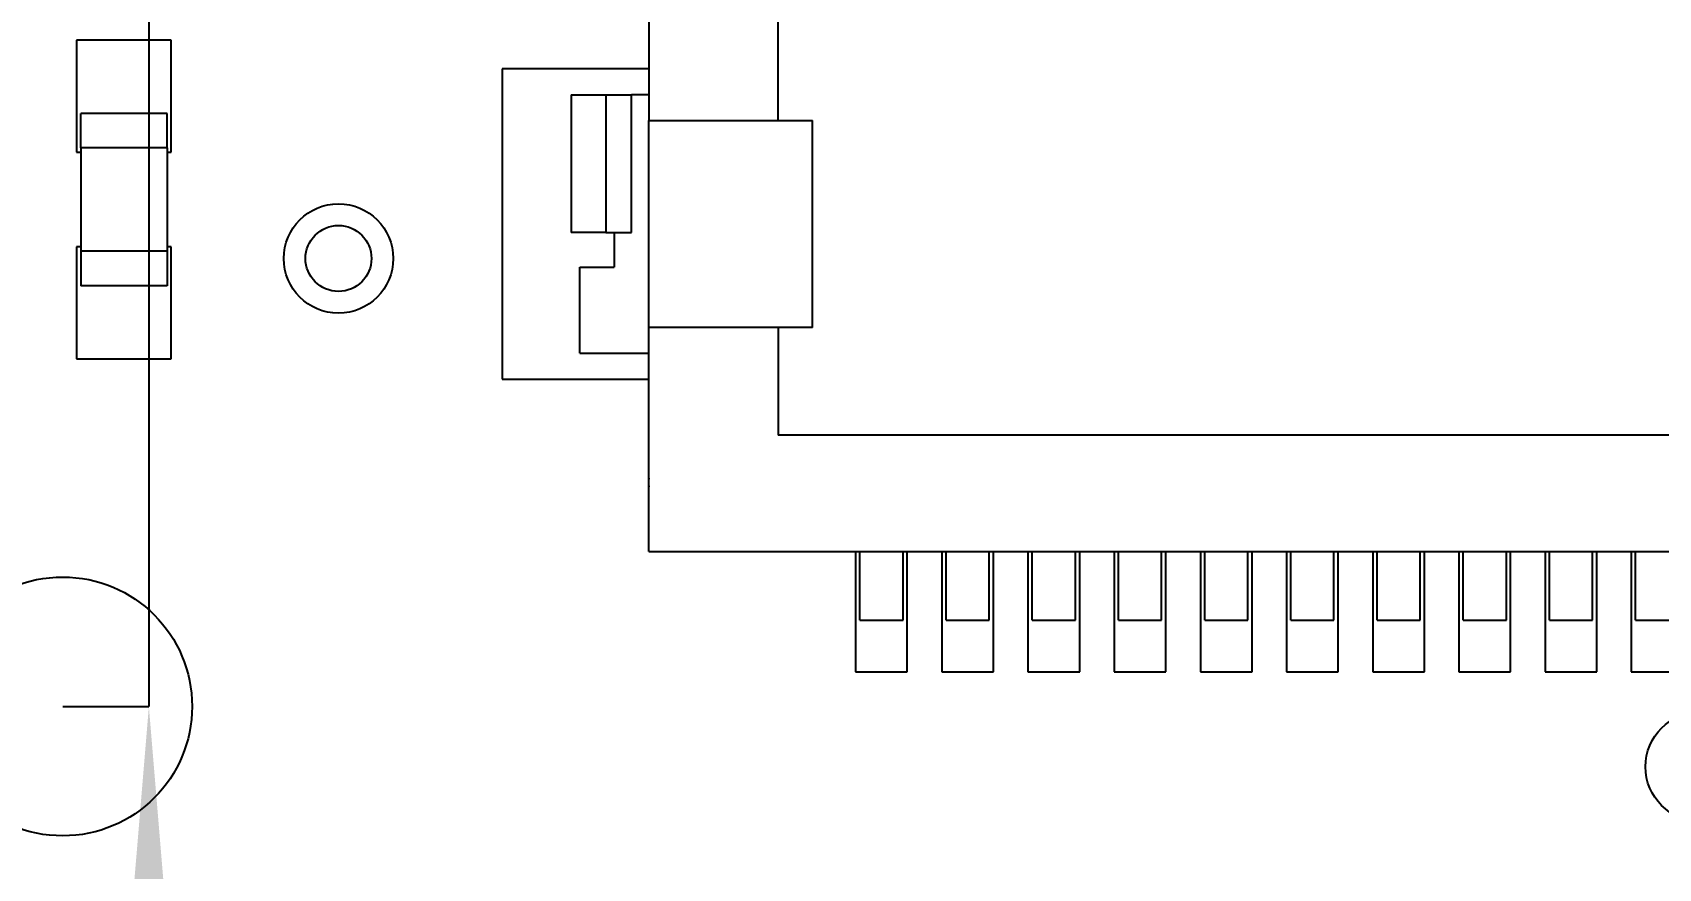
# Model space of a CAD drawing. Extents: x 77 to 183, y 92 to 133.
# Drawn here: x 96.1 to 105.53, y 98.42 to 103.28 of the extents above; entities that cross this region are included whole.
import ezdxf
from ezdxf.enums import TextEntityAlignment as Align

# ---------------------------------------------------------------- set-up
doc = ezdxf.new("R2010")
doc.units = 0
doc.layers.get('0').update_dxf_attribs({"linetype": 'CONTINUOUS'})
for name, color, linetype in [('Dimension', 7, 'CONTINUOUS'), ('Dimension002', 7, 'CONTINUOUS'), ('View004', 7, 'CONTINUOUS')]:
    doc.layers.add(name, color=color, linetype=linetype)
doc.styles.get("Standard").update_dxf_attribs({"font": 'arial.ttf'})
doc.dimstyles.get("Standard").update_dxf_attribs({"dimscale": 0, "dimtxt": 2.5, "dimasz": 2.5, "dimexe": 1.25, "dimexo": 0.625, "dimtad": 1, "dimtxsty": 'STANDARD', "dimcen": 2.5, "dimazin": 3, "dimtfac": 1, "dimtmove": 0, "dimatfit": 3})

# ---------------------------------------------------------------- blocks, each defined once
blk = doc.blocks.new('*Dimension')
at = {"color": 0}
for points in [[(89.775, 119.367), (89.775, 118.533), (94.775, 118.95)], [(119.775, 119.367), (119.775, 118.533), (114.775, 118.95)]]:
    blk.add_solid(points, dxfattribs=at)
at = {"layer": 'Dimension'}
for p, q in [((94.775, 97.8653), (94.775, 118.95)), ((94.775, 118.95), (114.775, 118.95)), ((114.775, 97.8653), (114.775, 118.95))]:
    blk.add_line(p, q, dxfattribs=at)
blk.add_text('20.00', height=3.5, dxfattribs=at).set_placement((104.775, 118.95), align=Align.CENTER)
blk = doc.blocks.new('*Dimension002')
at = {"color": 0}
for points in [[(97.1917, 121.365), (96.3583, 121.365), (96.775, 116.365)], [(97.1917, 94.3653), (96.3583, 94.3653), (96.775, 99.3653)]]:
    blk.add_solid(points, dxfattribs=at)
at = {"layer": 'Dimension002'}
for p, q in [((96.275, 116.365), (96.775, 116.365)), ((96.775, 116.365), (96.775, 99.3653)), ((96.275, 99.3653), (96.775, 99.3653))]:
    blk.add_line(p, q, dxfattribs=at)
blk.add_text('17.00', height=3.5, dxfattribs=at).set_placement((96.775, 107.865), align=Align.CENTER)

msp = doc.modelspace()

# ---------------------------------------------------------------- linework, layer by layer
at = {"layer": 'View004'}
for p, q in [((99.675, 104.065), (99.675, 102.765)), ((99.675, 104.065), (99.675, 102.765)), ((100.425, 102.765), (100.425, 103.39)), ((100.425, 102.765), (100.425, 103.39)), ((96.3552, 103.232), (96.3552, 102.582)), ((96.9052, 103.232), (96.3552, 103.232)), ((96.3552, 103.232), (96.3552, 102.582)), ((96.9052, 103.232), (96.3552, 103.232)), ((96.9052, 102.582), (96.9052, 103.232)), ((96.9052, 102.582), (96.9052, 103.232)), ((99.675, 103.065), (98.825, 103.065)), ((98.825, 103.065), (98.825, 101.265)), ((99.675, 103.065), (98.825, 103.065)), ((98.825, 103.065), (98.825, 101.265)), ((99.225, 102.915), (99.425, 102.915)), ((99.225, 102.915), (99.225, 102.115)), ((99.225, 102.915), (99.425, 102.915)), ((99.225, 102.915), (99.225, 102.115)), ((99.425, 102.915), (99.425, 102.115)), ((99.425, 102.915), (99.425, 102.115)), ((99.675, 102.915), (99.575, 102.915)), ((99.675, 102.915), (99.575, 102.915)), ((99.575, 102.115), (99.575, 102.915)), ((99.575, 102.115), (99.575, 102.915)), ((96.3802, 102.607), (96.3802, 102.807)), ((96.8802, 102.807), (96.3802, 102.807)), ((96.3802, 102.607), (96.3802, 102.807)), ((96.8802, 102.807), (96.3802, 102.807)), ((96.8802, 102.607), (96.8802, 102.807)), ((96.8802, 102.607), (96.8802, 102.807)), ((99.675, 102.765), (100.425, 102.765)), ((99.675, 101.565), (99.675, 102.765)), ((99.675, 102.765), (100.425, 102.765)), ((99.675, 101.565), (99.675, 102.765)), ((100.425, 102.765), (100.625, 102.765)), ((100.425, 102.765), (100.625, 102.765)), ((100.625, 101.565), (100.625, 102.765)), ((100.625, 101.565), (100.625, 102.765)), ((96.3552, 102.582), (96.3802, 102.582)), ((96.3552, 102.582), (96.3802, 102.582)), ((96.8802, 102.607), (96.3802, 102.607)), ((96.8802, 102.607), (96.3802, 102.607)), ((96.3802, 102.607), (96.3802, 102.007)), ((96.8802, 102.607), (96.3802, 102.607)), ((96.8802, 102.607), (96.3802, 102.607)), ((96.3802, 102.607), (96.3802, 102.007)), ((96.8802, 102.607), (96.8802, 102.007)), ((96.8802, 102.607), (96.8802, 102.007)), ((96.8802, 102.582), (96.9052, 102.582)), ((96.8802, 102.582), (96.9052, 102.582)), ((99.425, 102.115), (99.225, 102.115)), ((99.425, 102.115), (99.225, 102.115)), ((99.475, 102.115), (99.475, 101.915)), ((99.475, 102.115), (99.475, 101.915)), ((96.3552, 102.032), (96.3552, 101.382)), ((96.3802, 102.032), (96.3552, 102.032)), ((96.3552, 102.032), (96.3552, 101.382)), ((96.3802, 102.032), (96.3552, 102.032)), ((96.8802, 102.007), (96.3802, 102.007)), ((96.3802, 102.007), (96.3802, 101.807)), ((96.8802, 102.007), (96.3802, 102.007)), ((96.8802, 102.007), (96.3802, 102.007)), ((96.3802, 102.007), (96.3802, 101.807)), ((96.8802, 102.007), (96.3802, 102.007)), ((96.9052, 102.032), (96.8802, 102.032)), ((96.9052, 102.032), (96.8802, 102.032)), ((96.8802, 102.007), (96.8802, 101.807)), ((96.8802, 102.007), (96.8802, 101.807)), ((96.9052, 101.382), (96.9052, 102.032)), ((96.9052, 101.382), (96.9052, 102.032)), ((99.275, 101.915), (99.475, 101.915)), ((99.275, 101.415), (99.275, 101.915)), ((99.275, 101.915), (99.475, 101.915)), ((99.275, 101.415), (99.275, 101.915)), ((96.8802, 101.807), (96.3802, 101.807)), ((96.8802, 101.807), (96.3802, 101.807)), ((99.675, 100.265), (99.675, 101.565)), ((100.425, 101.565), (99.675, 101.565)), ((99.675, 100.265), (99.675, 101.565)), ((100.425, 101.565), (99.675, 101.565)), ((100.425, 101.565), (100.425, 100.94)), ((100.625, 101.565), (100.425, 101.565)), ((100.425, 101.565), (100.425, 100.94)), ((100.625, 101.565), (100.425, 101.565)), ((99.275, 101.415), (99.675, 101.415)), ((99.275, 101.415), (99.675, 101.415)), ((96.3552, 101.382), (96.9052, 101.382)), ((96.3552, 101.382), (96.9052, 101.382)), ((98.825, 101.265), (99.675, 101.265)), ((98.825, 101.265), (99.675, 101.265)), ((109.125, 100.94), (100.425, 100.94)), ((109.125, 100.94), (100.425, 100.94)), ((99.675, 100.265), (109.875, 100.265)), ((99.675, 100.265), (109.875, 100.265)), ((100.875, 100.265), (100.875, 99.5652)), ((100.875, 100.265), (100.875, 99.5652)), ((100.9, 99.8653), (100.9, 100.265)), ((100.9, 99.8653), (100.9, 100.265)), ((101.15, 99.8653), (101.15, 100.265)), ((101.15, 99.8653), (101.15, 100.265)), ((101.175, 99.5652), (101.175, 100.265)), ((101.175, 99.5652), (101.175, 100.265)), ((101.375, 100.265), (101.375, 99.5652)), ((101.375, 100.265), (101.375, 99.5652)), ((101.4, 99.8653), (101.4, 100.265)), ((101.4, 99.8653), (101.4, 100.265)), ((101.65, 99.8653), (101.65, 100.265)), ((101.65, 99.8653), (101.65, 100.265)), ((101.675, 99.5652), (101.675, 100.265)), ((101.675, 99.5652), (101.675, 100.265)), ((101.875, 100.265), (101.875, 99.5652)), ((101.875, 100.265), (101.875, 99.5652)), ((101.9, 99.8653), (101.9, 100.265)), ((101.9, 99.8653), (101.9, 100.265)), ((102.15, 99.8653), (102.15, 100.265)), ((102.15, 99.8653), (102.15, 100.265)), ((102.175, 99.5652), (102.175, 100.265)), ((102.175, 99.5652), (102.175, 100.265)), ((102.375, 100.265), (102.375, 99.5652)), ((102.375, 100.265), (102.375, 99.5652)), ((102.4, 99.8653), (102.4, 100.265)), ((102.4, 99.8653), (102.4, 100.265)), ((102.65, 99.8653), (102.65, 100.265)), ((102.65, 99.8653), (102.65, 100.265)), ((102.675, 99.5652), (102.675, 100.265)), ((102.675, 99.5652), (102.675, 100.265)), ((102.875, 100.265), (102.875, 99.5652)), ((102.875, 100.265), (102.875, 99.5652)), ((102.9, 99.8653), (102.9, 100.265)), ((102.9, 99.8653), (102.9, 100.265)), ((103.15, 99.8653), (103.15, 100.265)), ((103.15, 99.8653), (103.15, 100.265)), ((103.175, 99.5652), (103.175, 100.265)), ((103.175, 99.5652), (103.175, 100.265)), ((103.375, 100.265), (103.375, 99.5652)), ((103.375, 100.265), (103.375, 99.5652)), ((103.4, 99.8653), (103.4, 100.265)), ((103.4, 99.8653), (103.4, 100.265)), ((103.65, 99.8653), (103.65, 100.265)), ((103.65, 99.8653), (103.65, 100.265)), ((103.675, 99.5652), (103.675, 100.265)), ((103.675, 99.5652), (103.675, 100.265)), ((103.875, 100.265), (103.875, 99.5652)), ((103.875, 100.265), (103.875, 99.5652)), ((103.9, 99.8653), (103.9, 100.265)), ((103.9, 99.8653), (103.9, 100.265)), ((104.15, 99.8653), (104.15, 100.265)), ((104.15, 99.8653), (104.15, 100.265)), ((104.175, 99.5652), (104.175, 100.265)), ((104.175, 99.5652), (104.175, 100.265)), ((104.375, 100.265), (104.375, 99.5652)), ((104.375, 100.265), (104.375, 99.5652)), ((104.4, 99.8653), (104.4, 100.265)), ((104.4, 99.8653), (104.4, 100.265)), ((104.65, 99.8653), (104.65, 100.265)), ((104.65, 99.8653), (104.65, 100.265)), ((104.675, 99.5652), (104.675, 100.265)), ((104.675, 99.5652), (104.675, 100.265)), ((104.875, 100.265), (104.875, 99.5652)), ((104.875, 100.265), (104.875, 99.5652)), ((104.9, 99.8653), (104.9, 100.265)), ((104.9, 99.8653), (104.9, 100.265)), ((105.15, 99.8653), (105.15, 100.265)), ((105.15, 99.8653), (105.15, 100.265)), ((105.175, 99.5652), (105.175, 100.265)), ((105.175, 99.5652), (105.175, 100.265)), ((105.375, 100.265), (105.375, 99.5652)), ((105.375, 100.265), (105.375, 99.5652)), ((105.4, 99.8653), (105.4, 100.265)), ((105.4, 99.8653), (105.4, 100.265)), ((100.9, 99.8653), (101.15, 99.8653)), ((100.9, 99.8653), (101.15, 99.8653)), ((101.4, 99.8653), (101.65, 99.8653)), ((101.4, 99.8653), (101.65, 99.8653)), ((101.9, 99.8653), (102.15, 99.8653)), ((101.9, 99.8653), (102.15, 99.8653)), ((102.4, 99.8653), (102.65, 99.8653)), ((102.4, 99.8653), (102.65, 99.8653)), ((102.9, 99.8653), (103.15, 99.8653)), ((102.9, 99.8653), (103.15, 99.8653)), ((103.4, 99.8653), (103.65, 99.8653)), ((103.4, 99.8653), (103.65, 99.8653)), ((103.9, 99.8653), (104.15, 99.8653)), ((103.9, 99.8653), (104.15, 99.8653)), ((104.4, 99.8653), (104.65, 99.8653)), ((104.4, 99.8653), (104.65, 99.8653)), ((104.9, 99.8653), (105.15, 99.8653)), ((104.9, 99.8653), (105.15, 99.8653)), ((105.4, 99.8653), (105.65, 99.8653)), ((105.4, 99.8653), (105.65, 99.8653)), ((100.875, 99.5652), (101.175, 99.5652)), ((100.875, 99.5652), (101.175, 99.5652)), ((101.375, 99.5652), (101.675, 99.5652)), ((101.375, 99.5652), (101.675, 99.5652)), ((101.875, 99.5652), (102.175, 99.5652)), ((101.875, 99.5652), (102.175, 99.5652)), ((102.375, 99.5652), (102.675, 99.5652)), ((102.375, 99.5652), (102.675, 99.5652)), ((102.875, 99.5652), (103.175, 99.5652)), ((102.875, 99.5652), (103.175, 99.5652)), ((103.375, 99.5652), (103.675, 99.5652)), ((103.375, 99.5652), (103.675, 99.5652)), ((103.875, 99.5652), (104.175, 99.5652)), ((103.875, 99.5652), (104.175, 99.5652)), ((104.375, 99.5652), (104.675, 99.5652)), ((104.375, 99.5652), (104.675, 99.5652)), ((104.875, 99.5652), (105.175, 99.5652)), ((104.875, 99.5652), (105.175, 99.5652)), ((105.375, 99.5652), (105.675, 99.5652)), ((105.375, 99.5652), (105.675, 99.5652))]:
    msp.add_line(p, q, dxfattribs=at)
for centre, radius in [((97.875, 101.965), 0.3175), ((97.875, 101.965), 0.3175), ((97.875, 101.965), 0.1915), ((97.875, 101.965), 0.1915), ((96.275, 99.3653), 0.751), ((96.275, 99.3653), 0.751), ((105.775, 99.0153), 0.3175), ((105.775, 99.0153), 0.3175)]:
    msp.add_circle(centre, radius, dxfattribs=at)
msp.add_arc((99.975, 100.665), 0.301, 175.328, -175.328, dxfattribs=at)
msp.add_arc((99.975, 100.665), 0.301, 175.328, -175.328, dxfattribs=at)
for points in [[(99.425, 102.915), (99.4233, 102.915), (99.4948, 102.915), (99.575, 102.915)], [(99.425, 102.915), (99.4233, 102.915), (99.4948, 102.915), (99.575, 102.915)], [(99.425, 102.115), (99.4233, 102.115), (99.4948, 102.115), (99.575, 102.115)], [(99.425, 102.115), (99.4233, 102.115), (99.4948, 102.115), (99.575, 102.115)]]:
    msp.add_open_spline(points, degree=3, dxfattribs=at)

# ---------------------------------------------------------------- dimensions: what is measured, and where the dimension line sits
at = {"layer": 'Dimension'}
dim = msp.add_linear_dim(base=(104.775, 118.95), p1=(94.775, 97.8653), p2=(114.775, 97.8653), text='20.00', dimstyle='STANDARD', dxfattribs=at)
dim.commit()
dim.dimension.update_dxf_attribs({"geometry": '*Dimension', "text_midpoint": (104.775, 123.95)})
at = {"layer": 'Dimension002'}
dim = msp.add_linear_dim(base=(96.775, 107.865), p1=(96.275, 116.365), p2=(96.275, 99.3653), angle=90, text='17.00', dimstyle='STANDARD', dxfattribs=at)
dim.commit()
dim.dimension.update_dxf_attribs({"geometry": '*Dimension002', "text_midpoint": (91.775, 107.865)})

doc.saveas('drawing.dxf')
